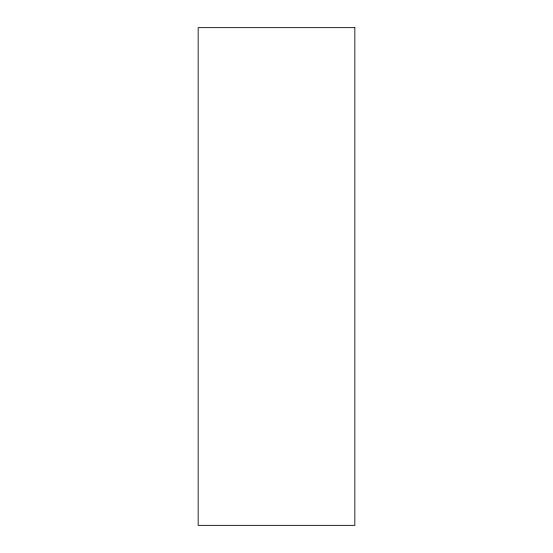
<?xml version="1.0" encoding="UTF-8"?>
<svg xmlns="http://www.w3.org/2000/svg" width="553" height="553" viewBox="0 0 553 553"><rect width="100%" height="100%" fill="white"/><g stroke="black" fill="none" stroke-linecap="round" stroke-linejoin="round"><path stroke-width="0.83" d="M354.839 27.65L198.161 27.65L198.161 525.35L354.839 525.35L354.839 27.65"/></g></svg>
